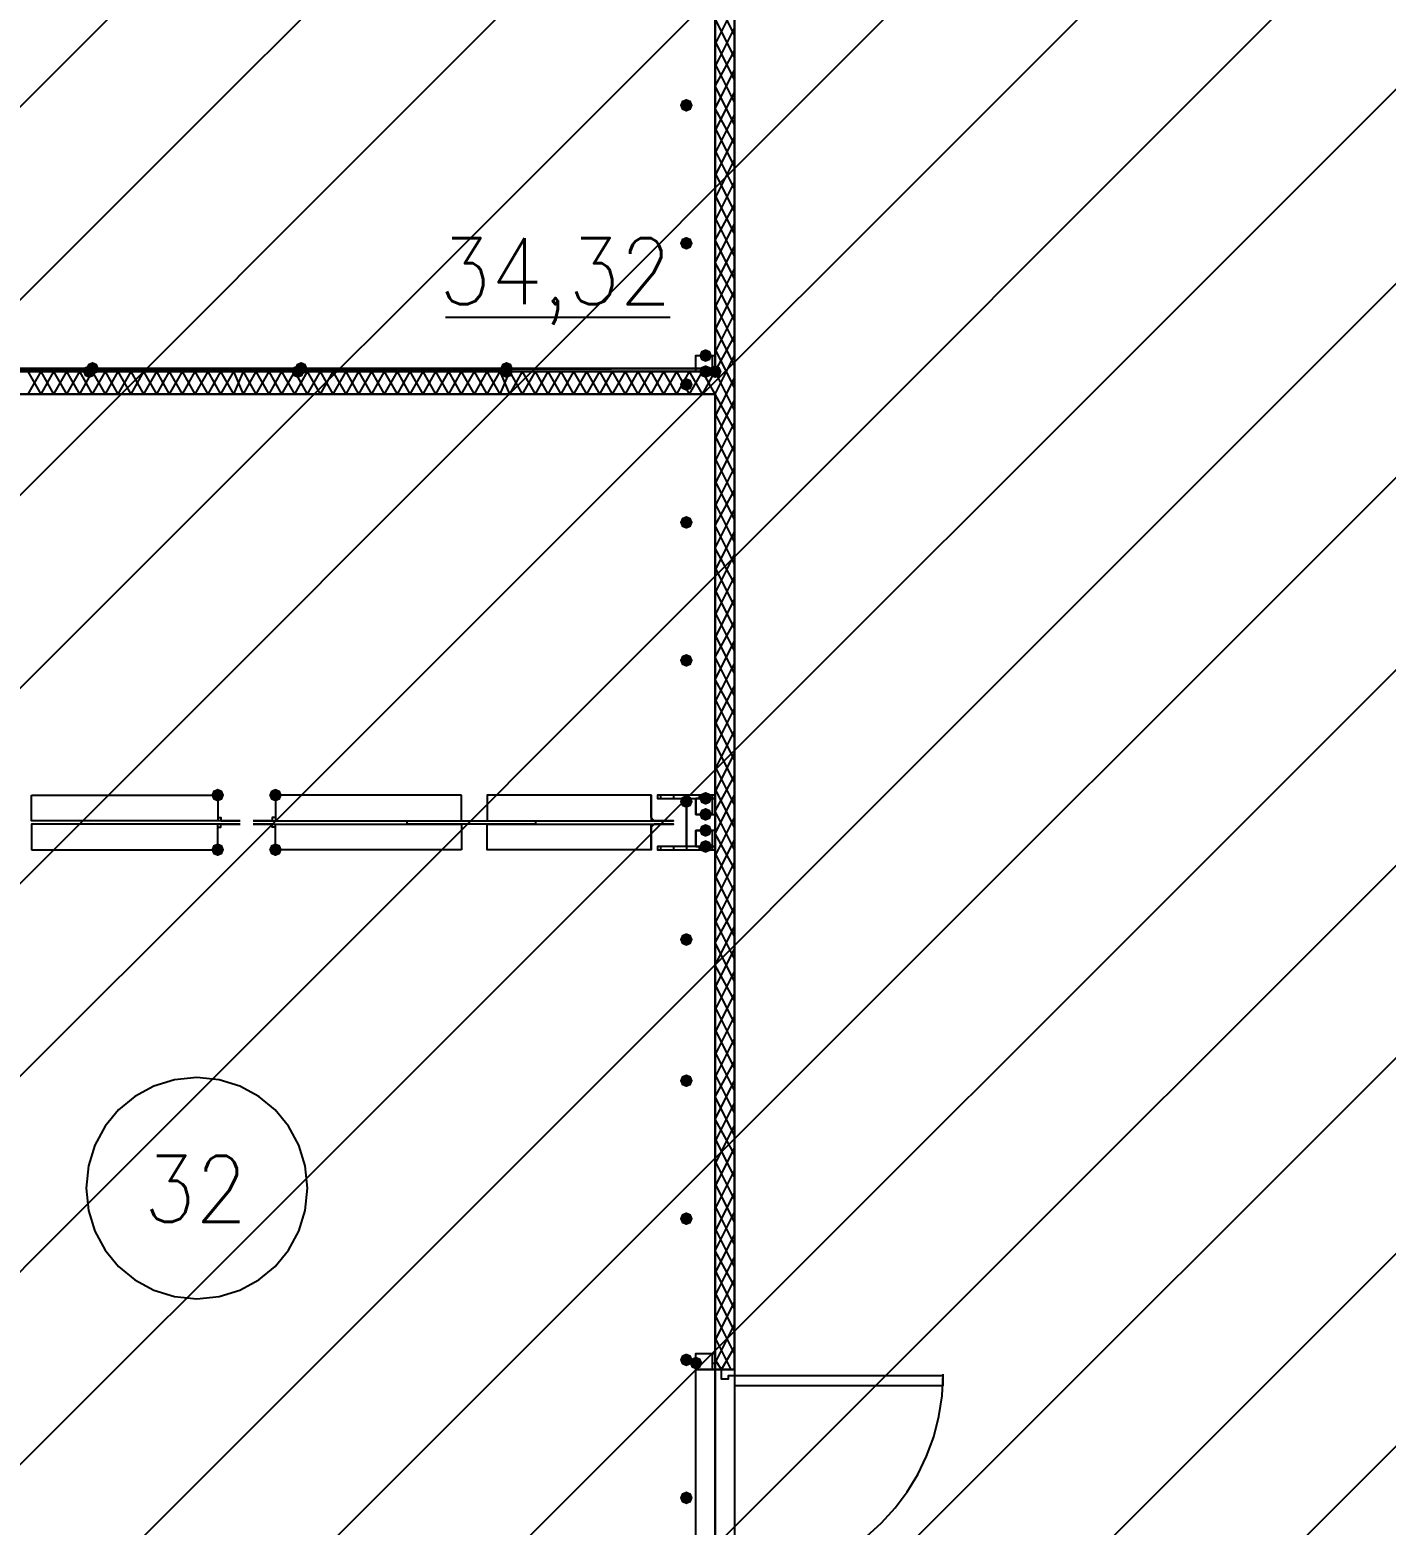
# Model space of a CAD drawing. Header units: millimetres. Extents: x 0 to 420, y 0 to 297.
# Drawn here: x 111.44 to 129.33, y 163.22 to 182.94 of the extents above; entities that cross this region are included whole.
import ezdxf

# ---------------------------------------------------------------- set-up
doc = ezdxf.new("R2010")
doc.units = ezdxf.units.MM
doc.layers.get('0').update_dxf_attribs({"linetype": 'CONTINUOUS'})
doc.styles.get("Standard").update_dxf_attribs({"font": 'STANDARD'})

msp = doc.modelspace()

# ---------------------------------------------------------------- hatches: boundary and pattern name
at = {"true_color": 0x000007}
for points in [[(120.184333, 181.948667), (120.159462, 181.888871), (120.099667, 181.864), (120.039871, 181.888871), (120.015, 181.948667), (120.039871, 182.008462), (120.099667, 182.033333), (120.159462, 182.008463)], [(120.184333, 180.128333), (120.159462, 180.068537), (120.099667, 180.043667), (120.039871, 180.068537), (120.015, 180.128333), (120.039871, 180.188129), (120.099667, 180.213), (120.159462, 180.188129)], [(120.438333, 178.646667), (120.413463, 178.586871), (120.353667, 178.562), (120.293871, 178.586871), (120.269, 178.646667), (120.293871, 178.706462), (120.353667, 178.731333), (120.413462, 178.706463)], [(120.184333, 178.265667), (120.159462, 178.205871), (120.099667, 178.181), (120.039871, 178.205871), (120.015, 178.265667), (120.039871, 178.325462), (120.099667, 178.350333), (120.159462, 178.325463)], [(120.438333, 178.435), (120.413463, 178.375204), (120.353667, 178.350333), (120.293871, 178.375204), (120.269, 178.435), (120.293871, 178.494796), (120.353667, 178.519667), (120.413462, 178.494796)], [(120.184333, 176.445333), (120.159462, 176.385537), (120.099667, 176.360667), (120.039871, 176.385537), (120.015, 176.445333), (120.039871, 176.505129), (120.099667, 176.53), (120.159462, 176.505129)], [(120.184333, 174.625), (120.159462, 174.565204), (120.099667, 174.540333), (120.039871, 174.565204), (120.015, 174.625), (120.039871, 174.684796), (120.099667, 174.709667), (120.159462, 174.684796)], [(114.003667, 172.847), (113.978796, 172.787204), (113.919, 172.762333), (113.859204, 172.787204), (113.834333, 172.847), (113.859204, 172.906796), (113.919, 172.931667), (113.978796, 172.906796)], [(114.765667, 172.847), (114.740796, 172.787204), (114.681, 172.762333), (114.621204, 172.787204), (114.596333, 172.847), (114.621204, 172.906796), (114.681, 172.931667), (114.740796, 172.906796)], [(120.184333, 172.762333), (120.159462, 172.702537), (120.099667, 172.677667), (120.039871, 172.702537), (120.015, 172.762333), (120.039871, 172.822129), (120.099667, 172.847), (120.159462, 172.822129)], [(120.438333, 172.804667), (120.413463, 172.744871), (120.353667, 172.72), (120.293871, 172.744871), (120.269, 172.804667), (120.293871, 172.864462), (120.353667, 172.889333), (120.413462, 172.864463)], [(120.438333, 172.593), (120.413463, 172.533204), (120.353667, 172.508333), (120.293871, 172.533204), (120.269, 172.593), (120.293871, 172.652796), (120.353667, 172.677667), (120.413462, 172.652796)], [(120.438333, 172.381333), (120.413463, 172.321537), (120.353667, 172.296667), (120.293871, 172.321537), (120.269, 172.381333), (120.293871, 172.441129), (120.353667, 172.466), (120.413462, 172.441129)], [(120.438333, 172.169667), (120.413463, 172.109871), (120.353667, 172.085), (120.293871, 172.109871), (120.269, 172.169667), (120.293871, 172.229462), (120.353667, 172.254333), (120.413462, 172.229463)], [(114.003667, 172.127333), (113.978796, 172.067537), (113.919, 172.042667), (113.859204, 172.067537), (113.834333, 172.127333), (113.859204, 172.187129), (113.919, 172.212), (113.978796, 172.187129)], [(114.765667, 172.127333), (114.740796, 172.067537), (114.681, 172.042667), (114.621204, 172.067537), (114.596333, 172.127333), (114.621204, 172.187129), (114.681, 172.212), (114.740796, 172.187129)], [(120.184333, 170.942), (120.159462, 170.882204), (120.099667, 170.857333), (120.039871, 170.882204), (120.015, 170.942), (120.039871, 171.001796), (120.099667, 171.026667), (120.159462, 171.001796)], [(120.184333, 169.079333), (120.159462, 169.019537), (120.099667, 168.994667), (120.039871, 169.019537), (120.015, 169.079333), (120.039871, 169.139129), (120.099667, 169.164), (120.159462, 169.139129)], [(120.184333, 167.259), (120.159462, 167.199204), (120.099667, 167.174333), (120.039871, 167.199204), (120.015, 167.259), (120.039871, 167.318796), (120.099667, 167.343667), (120.159462, 167.318796)], [(120.184333, 165.396333), (120.159462, 165.336537), (120.099667, 165.311667), (120.039871, 165.336537), (120.015, 165.396333), (120.039871, 165.456129), (120.099667, 165.481), (120.159462, 165.456129)], [(120.311333, 165.354), (120.286463, 165.294204), (120.226667, 165.269333), (120.166871, 165.294204), (120.142, 165.354), (120.166871, 165.413796), (120.226667, 165.438667), (120.286462, 165.413796)], [(120.184333, 163.576), (120.159462, 163.516204), (120.099667, 163.491333), (120.039871, 163.516204), (120.015, 163.576), (120.039871, 163.635796), (120.099667, 163.660667), (120.159462, 163.635796)]]:
    msp.add_hatch(color=0, dxfattribs=at).paths.add_polyline_path(points, flags=0)
at = {"true_color": 0x0000fe}
for points in [[(112.352667, 178.477333), (112.327796, 178.417537), (112.268, 178.392667), (112.208204, 178.417537), (112.183333, 178.477333), (112.208204, 178.537129), (112.268, 178.562), (112.327796, 178.537129)], [(115.104333, 178.477333), (115.079462, 178.417537), (115.019667, 178.392667), (114.959871, 178.417537), (114.935, 178.477333), (114.959871, 178.537129), (115.019667, 178.562), (115.079462, 178.537129)], [(117.813667, 178.477333), (117.788796, 178.417537), (117.729, 178.392667), (117.669204, 178.417537), (117.644333, 178.477333), (117.669204, 178.537129), (117.729, 178.562), (117.788796, 178.537129)], [(112.310333, 178.435), (112.285463, 178.375204), (112.225667, 178.350333), (112.165871, 178.375204), (112.141, 178.435), (112.165871, 178.494796), (112.225667, 178.519667), (112.285462, 178.494796)], [(115.062, 178.435), (115.037129, 178.375204), (114.977333, 178.350333), (114.917538, 178.375204), (114.892667, 178.435), (114.917537, 178.494796), (114.977333, 178.519667), (115.037129, 178.494796)], [(117.813667, 178.435), (117.788796, 178.375204), (117.729, 178.350333), (117.669204, 178.375204), (117.644333, 178.435), (117.669204, 178.494796), (117.729, 178.519667), (117.788796, 178.494796)], [(120.565333, 178.435), (120.540463, 178.375204), (120.480667, 178.350333), (120.420871, 178.375204), (120.396, 178.435), (120.420871, 178.494796), (120.480667, 178.519667), (120.540462, 178.494796)]]:
    msp.add_hatch(color=0, dxfattribs=at).paths.add_polyline_path(points, flags=0)
at = {"true_color": 0x000007}
h = msp.add_hatch(color=0, dxfattribs=at)
h.paths.add_polyline_path([(120.480667, 178.477333), (108.161667, 178.477333), (120.480667, 178.435)], flags=0)
h.paths.add_polyline_path([(108.161667, 178.477333), (120.480667, 178.435), (108.161667, 178.435)], flags=0)

# ---------------------------------------------------------------- linework, layer by layer
at = {"color": 0, "true_color": 0x000098}
for points in [[(108.161667, 201.845333), (108.161667, 178.435), (120.480667, 178.435), (120.480667, 201.845333)], [(108.161667, 154.728333), (120.480667, 154.728333), (120.480667, 178.138667), (108.161667, 178.138667)]]:
    msp.add_lwpolyline(points, close=True, dxfattribs=at)
at = {"color": 0, "true_color": 0x000008}
msp.add_lwpolyline([(120.734667, 201.845333), (120.734667, 154.728333), (242.189, 154.728333), (242.189, 201.845333)], close=True, dxfattribs=at)
at = {"color": 0, "true_color": 0x000006}
for points in [[(108.161668, 178.773666), (131.148668, 201.802999)], [(108.161668, 176.233666), (133.731001, 201.802999)], [(108.161668, 173.651333), (136.271001, 201.802999)], [(108.161668, 171.111333), (138.853334, 201.802999)], [(108.161668, 168.528999), (141.393334, 201.802999)], [(108.161668, 165.988999), (143.975668, 201.802999)], [(108.161668, 163.406666), (146.515668, 201.802999)], [(108.161668, 160.866666), (149.098001, 201.802999)], [(108.161668, 158.284333), (151.638001, 201.802999)], [(108.161668, 155.744333), (154.220334, 201.802999)], [(109.728001, 154.770666), (156.760334, 201.802999)], [(112.310335, 154.770666), (159.342668, 201.802999)], [(114.850335, 154.770666), (161.882668, 201.802999)], [(117.432668, 154.770666), (164.465001, 201.802999)], [(119.972668, 154.770666), (167.005001, 201.802999)]]:
    msp.add_lwpolyline(points, dxfattribs=at)
at = {"color": 0, "true_color": 0x000007}
for points in [[(120.480667, 191.304333), (120.480667, 178.435)], [(120.734667, 165.269333), (120.734667, 191.304333)], [(120.734667, 182.88), (120.480667, 183.388)], [(120.480667, 182.753), (120.734667, 183.261)], [(120.734667, 182.583667), (120.480667, 183.091667)], [(120.480667, 182.456667), (120.734667, 182.964667)], [(120.734667, 182.287333), (120.480667, 182.795333)], [(120.480667, 182.202667), (120.734667, 182.668333)], [(120.734667, 181.991), (120.480667, 182.499)], [(120.480667, 181.906333), (120.734667, 182.414333)], [(120.734667, 181.694667), (120.480667, 182.202667)], [(120.480667, 181.61), (120.734667, 182.118)], [(120.734667, 181.440667), (120.480667, 181.906333)], [(120.480667, 181.313667), (120.734667, 181.821667)], [(120.734667, 181.144333), (120.480667, 181.652333)], [(120.480667, 181.017333), (120.734667, 181.525333)], [(120.734667, 180.848), (120.480667, 181.356)], [(120.480667, 180.721), (120.734667, 181.229)], [(120.734667, 180.551667), (120.480667, 181.059667)], [(120.480667, 180.424667), (120.734667, 180.932667)], [(120.734667, 180.255333), (120.480667, 180.763333)], [(120.480667, 180.170667), (120.734667, 180.636333)], [(120.734667, 179.959), (120.480667, 180.467)], [(120.480667, 179.874333), (120.734667, 180.382333)], [(120.734667, 179.662667), (120.480667, 180.170667)], [(120.480667, 179.578), (120.734667, 180.086)], [(120.734667, 179.408667), (120.480667, 179.874333)], [(120.480667, 179.281667), (120.734667, 179.789667)], [(120.734667, 179.112333), (120.480667, 179.620333)], [(120.480667, 178.985333), (120.734667, 179.493333)], [(120.734667, 178.816), (120.480667, 179.324)], [(116.924667, 179.154667), (119.888, 179.154667)], [(120.480667, 178.689), (120.734667, 179.197)], [(120.734667, 178.519667), (120.480667, 179.027667)], [(120.480667, 178.435), (120.734667, 178.900667)], [(120.734667, 178.223333), (120.480667, 178.731333)], [(120.480667, 178.138667), (120.734667, 178.646667)], [(108.161667, 178.435), (120.480667, 178.435), (108.161667, 178.435), (120.480667, 178.477333)], [(120.480667, 178.435), (108.161667, 178.435)], [(111.421333, 178.138667), (111.590667, 178.435)], [(111.590667, 178.138667), (111.421333, 178.435)], [(111.590667, 178.138667), (111.76, 178.435)], [(111.76, 178.138667), (111.590667, 178.435)], [(111.76, 178.138667), (111.929333, 178.435)], [(111.929333, 178.138667), (111.76, 178.435)], [(111.929333, 178.138667), (112.098667, 178.435)], [(112.098667, 178.138667), (111.929333, 178.435)], [(112.098667, 178.138667), (112.268, 178.435)], [(112.268, 178.138667), (112.098667, 178.435)], [(112.268, 178.138667), (112.437333, 178.435)], [(112.437333, 178.138667), (112.268, 178.435)], [(112.437333, 178.138667), (112.606667, 178.435)], [(112.606667, 178.138667), (112.437333, 178.435)], [(112.606667, 178.138667), (112.776, 178.435)], [(112.776, 178.138667), (112.606667, 178.435)], [(112.776, 178.138667), (112.945333, 178.435)], [(112.945333, 178.138667), (112.776, 178.435)], [(112.945333, 178.138667), (113.114667, 178.435)], [(113.114667, 178.138667), (112.945333, 178.435)], [(113.114667, 178.138667), (113.284, 178.435)], [(113.284, 178.138667), (113.114667, 178.435)], [(113.284, 178.138667), (113.453333, 178.435)], [(113.453333, 178.138667), (113.284, 178.435)], [(113.453333, 178.138667), (113.622667, 178.435)], [(113.622667, 178.138667), (113.453333, 178.435)], [(113.622667, 178.138667), (113.792, 178.435)], [(113.792, 178.138667), (113.622667, 178.435)], [(113.792, 178.138667), (113.961333, 178.435)], [(113.961333, 178.138667), (113.792, 178.435)], [(113.961333, 178.138667), (114.130667, 178.435)], [(114.130667, 178.138667), (113.961333, 178.435)], [(114.130667, 178.138667), (114.257667, 178.435)], [(114.257667, 178.138667), (114.130667, 178.435)], [(114.257667, 178.138667), (114.427, 178.435)], [(114.427, 178.138667), (114.257667, 178.435)], [(114.427, 178.138667), (114.596333, 178.435)], [(114.596333, 178.138667), (114.427, 178.435)], [(114.596333, 178.138667), (114.765667, 178.435)], [(114.765667, 178.138667), (114.596333, 178.435)], [(114.765667, 178.138667), (114.935, 178.435)], [(114.935, 178.138667), (114.765667, 178.435)], [(114.935, 178.138667), (115.104333, 178.435)], [(115.104333, 178.138667), (114.935, 178.435)], [(115.104333, 178.138667), (115.273667, 178.435)], [(115.273667, 178.138667), (115.104333, 178.435)], [(115.273667, 178.138667), (115.443, 178.435)], [(115.443, 178.138667), (115.273667, 178.435)], [(115.443, 178.138667), (115.612333, 178.435)], [(115.612333, 178.138667), (115.443, 178.435)], [(115.612333, 178.138667), (115.781667, 178.435)], [(115.781667, 178.138667), (115.612333, 178.435)], [(115.781667, 178.138667), (115.951, 178.435)], [(115.951, 178.138667), (115.781667, 178.435)], [(115.951, 178.138667), (116.120333, 178.435)], [(116.120333, 178.138667), (115.951, 178.435)], [(116.120333, 178.138667), (116.289667, 178.435)], [(116.289667, 178.138667), (116.120333, 178.435)], [(116.289667, 178.138667), (116.459, 178.435)], [(116.459, 178.138667), (116.289667, 178.435)], [(116.459, 178.138667), (116.628333, 178.435)], [(116.628333, 178.138667), (116.459, 178.435)], [(116.628333, 178.138667), (116.797667, 178.435)], [(116.797667, 178.138667), (116.628333, 178.435)], [(116.797667, 178.138667), (116.967, 178.435)], [(116.967, 178.138667), (116.797667, 178.435)], [(116.967, 178.138667), (117.136333, 178.435)], [(117.136333, 178.138667), (116.967, 178.435)], [(117.136333, 178.138667), (117.305667, 178.435)], [(117.305667, 178.138667), (117.136333, 178.435)], [(117.305667, 178.138667), (117.475, 178.435)], [(117.475, 178.138667), (117.305667, 178.435)], [(117.475, 178.138667), (117.644333, 178.435)], [(117.644333, 178.138667), (117.475, 178.435)], [(117.644333, 178.138667), (117.771333, 178.435)], [(117.771333, 178.138667), (117.644333, 178.435)], [(117.771333, 178.138667), (117.940667, 178.435)], [(117.940667, 178.138667), (117.771333, 178.435)], [(117.940667, 178.138667), (118.11, 178.435)], [(118.11, 178.138667), (117.940667, 178.435)], [(118.11, 178.138667), (118.279333, 178.435)], [(118.279333, 178.138667), (118.11, 178.435)], [(118.279333, 178.138667), (118.448667, 178.435)], [(118.448667, 178.138667), (118.279333, 178.435)], [(118.448667, 178.138667), (118.618, 178.435)], [(118.618, 178.138667), (118.448667, 178.435)], [(118.618, 178.138667), (118.787333, 178.435)], [(118.787333, 178.138667), (118.618, 178.435)], [(118.787333, 178.138667), (118.956667, 178.435)], [(118.956667, 178.138667), (118.787333, 178.435)], [(118.956667, 178.138667), (119.126, 178.435)], [(119.126, 178.138667), (118.956667, 178.435)], [(119.126, 178.138667), (119.295333, 178.435)], [(119.295333, 178.138667), (119.126, 178.435)], [(119.295333, 178.138667), (119.464667, 178.435)], [(119.464667, 178.138667), (119.295333, 178.435)], [(119.464667, 178.138667), (119.634, 178.435)], [(119.634, 178.138667), (119.464667, 178.435)], [(119.634, 178.138667), (119.803333, 178.435)], [(119.803333, 178.138667), (119.634, 178.435)], [(119.803333, 178.138667), (119.972667, 178.435)], [(119.972667, 178.138667), (119.803333, 178.435)], [(119.972667, 178.138667), (120.142, 178.435)], [(120.142, 178.138667), (119.972667, 178.435)], [(120.142, 178.138667), (120.311333, 178.435)], [(120.311333, 178.138667), (120.142, 178.435)], [(120.311333, 178.138667), (120.480667, 178.435)], [(120.480667, 178.138667), (120.311333, 178.435)], [(120.734667, 177.927), (120.480667, 178.435)], [(120.480667, 177.842333), (120.734667, 178.350333)], [(108.161667, 178.138667), (120.480667, 178.138667)], [(120.734667, 177.673), (120.480667, 178.138667)], [(120.480667, 178.138667), (120.480667, 165.269333)], [(120.480667, 177.546), (120.734667, 178.054)], [(120.734667, 177.376667), (120.480667, 177.884667)], [(120.480667, 177.249667), (120.734667, 177.757667)], [(120.734667, 177.080333), (120.480667, 177.588333)], [(120.480667, 176.953333), (120.734667, 177.461333)], [(120.734667, 176.784), (120.480667, 177.292)], [(120.480667, 176.657), (120.734667, 177.165)], [(120.734667, 176.487667), (120.480667, 176.995667)], [(120.480667, 176.403), (120.734667, 176.868667)], [(120.734667, 176.191333), (120.480667, 176.699333)], [(120.480667, 176.106667), (120.734667, 176.614667)], [(120.734667, 175.895), (120.480667, 176.403)], [(120.480667, 175.810333), (120.734667, 176.318333)], [(120.734667, 175.641), (120.480667, 176.106667)], [(120.480667, 175.514), (120.734667, 176.022)], [(120.734667, 175.344667), (120.480667, 175.852667)], [(120.480667, 175.217667), (120.734667, 175.725667)], [(120.734667, 175.048333), (120.480667, 175.556333)], [(120.480667, 174.921333), (120.734667, 175.429333)], [(120.734667, 174.752), (120.480667, 175.26)], [(120.480667, 174.667333), (120.734667, 175.133)], [(120.734667, 174.455667), (120.480667, 174.963667)], [(120.480667, 174.371), (120.734667, 174.879)], [(120.734667, 174.159333), (120.480667, 174.667333)], [(120.480667, 174.074667), (120.734667, 174.582667)], [(120.734667, 173.905333), (120.480667, 174.371)], [(120.480667, 173.778333), (120.734667, 174.286333)], [(120.734667, 173.609), (120.480667, 174.117)], [(120.480667, 173.482), (120.734667, 173.99)], [(120.734667, 173.312667), (120.480667, 173.820667)], [(120.480667, 173.185667), (120.734667, 173.693667)], [(120.734667, 173.016333), (120.480667, 173.524333)], [(120.480667, 172.889333), (120.734667, 173.397333)], [(120.734667, 172.72), (120.480667, 173.228)], [(120.480667, 172.635333), (120.734667, 173.101)], [(113.919, 172.847), (113.919, 172.550667), (113.961333, 172.550667), (113.961333, 172.508333), (114.215333, 172.508333)], [(114.681, 172.847), (114.681, 172.550667), (114.638667, 172.550667), (114.638667, 172.508333), (114.384667, 172.508333)], [(119.634, 172.847), (117.475, 172.847), (117.475, 172.508333), (119.634, 172.508333), (119.930333, 172.508333), (119.676333, 172.508333), (119.634, 172.550667), (119.634, 172.847), (119.634, 172.508333)], [(119.761, 172.847), (119.761, 172.804667)], [(119.930333, 172.847), (119.930333, 172.804667)], [(120.099667, 172.847), (120.099667, 172.127333)], [(120.269, 172.847), (120.269, 172.804667)], [(120.438333, 172.847), (120.438333, 172.804667)], [(120.734667, 172.423667), (120.480667, 172.931667)], [(120.480667, 172.339), (120.734667, 172.847)], [(120.734667, 172.127333), (120.480667, 172.635333)], [(114.215333, 172.508333), (113.919, 172.508333)], [(114.215333, 172.466), (113.919, 172.466)], [(113.919, 172.127333), (113.919, 172.423667), (113.961333, 172.423667), (113.961333, 172.466), (114.215333, 172.466)], [(114.384667, 172.508333), (114.681, 172.508333)], [(114.384667, 172.466), (114.681, 172.466)], [(114.681, 172.127333), (114.681, 172.423667), (114.638667, 172.423667), (114.638667, 172.466), (114.384667, 172.466)], [(119.634, 172.127333), (117.475, 172.127333), (117.475, 172.466), (119.634, 172.466), (119.930333, 172.466), (119.676333, 172.466), (119.634, 172.423667), (119.634, 172.127333), (119.634, 172.466)], [(120.480667, 172.042667), (120.734667, 172.550667)], [(120.734667, 171.873333), (120.480667, 172.339)], [(120.480667, 171.746333), (120.734667, 172.254333)], [(119.761, 172.169667), (119.761, 172.127333)], [(119.930333, 172.169667), (119.930333, 172.127333)], [(120.269, 172.169667), (120.269, 172.127333)], [(120.438333, 172.169667), (120.438333, 172.127333)], [(120.734667, 171.577), (120.480667, 172.085)], [(120.480667, 171.45), (120.734667, 171.958)], [(120.734667, 171.280667), (120.480667, 171.788667)], [(120.480667, 171.153667), (120.734667, 171.661667)], [(120.734667, 170.984333), (120.480667, 171.492333)], [(120.480667, 170.899667), (120.734667, 171.365333)], [(120.734667, 170.688), (120.480667, 171.196)], [(120.480667, 170.603333), (120.734667, 171.111333)], [(120.734667, 170.391667), (120.480667, 170.899667)], [(120.480667, 170.307), (120.734667, 170.815)], [(120.734667, 170.137667), (120.480667, 170.603333)], [(120.480667, 170.010667), (120.734667, 170.518667)], [(120.734667, 169.841333), (120.480667, 170.349333)], [(120.480667, 169.714333), (120.734667, 170.222333)], [(120.734667, 169.545), (120.480667, 170.053)], [(120.480667, 169.418), (120.734667, 169.926)], [(120.734667, 169.248667), (120.480667, 169.756667)], [(120.480667, 169.121667), (120.734667, 169.629667)], [(120.734667, 168.952333), (120.480667, 169.460333)], [(120.480667, 168.867667), (120.734667, 169.333333)], [(115.104333, 167.661167), (115.074661, 167.95551), (114.989561, 168.229662), (114.854905, 168.477749), (114.676566, 168.693899), (114.460416, 168.872238), (114.212329, 169.006894), (113.938177, 169.091995), (113.643833, 169.121667), (113.34949, 169.091995), (113.075338, 169.006894), (112.827251, 168.872238), (112.611101, 168.693899), (112.432762, 168.477749), (112.298106, 168.229662), (112.213005, 167.95551), (112.183333, 167.661167)], [(120.734667, 168.656), (120.480667, 169.164)], [(120.480667, 168.571333), (120.734667, 169.079333)], [(120.734667, 168.359667), (120.480667, 168.867667)], [(120.480667, 168.275), (120.734667, 168.783)], [(120.734667, 168.105667), (120.480667, 168.571333)], [(120.480667, 167.978667), (120.734667, 168.486667)], [(120.734667, 167.809333), (120.480667, 168.317333)], [(120.480667, 167.682333), (120.734667, 168.190333)], [(120.734667, 167.513), (120.480667, 168.021)], [(120.480667, 167.386), (120.734667, 167.894)], [(120.734667, 167.216667), (120.480667, 167.724667)], [(112.183333, 167.661167), (112.213005, 167.366823), (112.298106, 167.092671), (112.432762, 166.844584), (112.611101, 166.628434), (112.827251, 166.450095), (113.075338, 166.315439), (113.34949, 166.230339), (113.643833, 166.200667), (113.938177, 166.230339), (114.212329, 166.315439), (114.460416, 166.450095), (114.676566, 166.628434), (114.854905, 166.844584), (114.989561, 167.092671), (115.074661, 167.366823), (115.104333, 167.661167)], [(120.480667, 167.089667), (120.734667, 167.597667)], [(120.734667, 166.920333), (120.480667, 167.428333)], [(120.480667, 166.835667), (120.734667, 167.343667)], [(120.734667, 166.624), (120.480667, 167.132)], [(120.480667, 166.539333), (120.734667, 167.047333)], [(120.734667, 166.37), (120.480667, 166.835667)], [(120.480667, 166.243), (120.734667, 166.751)], [(120.734667, 166.073667), (120.480667, 166.581667)], [(120.480667, 165.946667), (120.734667, 166.454667)], [(120.734667, 165.777333), (120.480667, 166.285333)], [(120.480667, 165.650333), (120.734667, 166.158333)], [(120.734667, 165.481), (120.480667, 165.989)], [(120.480667, 165.354), (120.734667, 165.862)], [(120.692333, 165.269333), (120.480667, 165.692667)], [(120.565333, 165.269333), (120.734667, 165.565667)], [(120.438333, 165.354), (120.480667, 165.354)], [(120.565333, 165.269333), (120.480667, 165.396333)], [(120.226667, 163.787667), (120.226667, 165.269333), (120.353667, 165.269333)], [(120.353667, 165.269333), (120.480667, 165.269333), (120.480667, 163.787667)], [(120.734667, 165.269333), (120.565333, 165.269333), (120.480667, 165.269333)], [(120.480667, 165.269333), (120.565333, 165.269333), (120.734667, 165.269333), (120.565333, 165.269333)], [(120.7135, 162.433), (120.997009, 162.447316), (121.272327, 162.489334), (121.538061, 162.55766), (121.792818, 162.650901), (122.035204, 162.767663), (122.263824, 162.906552), (122.477286, 163.066176), (122.674195, 163.245139), (122.853158, 163.442048), (123.012781, 163.655509), (123.15167, 163.88413), (123.268432, 164.126515), (123.361674, 164.381272), (123.43, 164.647006), (123.472018, 164.922325), (123.486333, 165.205833)], [(120.734667, 165.269333), (120.734667, 165.311667)], [(120.353667, 162.348333), (120.226667, 162.348333), (120.226667, 163.787667)], [(120.480667, 163.787667), (120.480667, 162.348333), (120.353667, 162.348333)]]:
    msp.add_lwpolyline(points, dxfattribs=at)
for points in [[(120.226667, 178.646667), (120.438333, 178.646667), (120.438333, 178.435), (120.226667, 178.435), (120.226667, 178.646667), (120.480667, 178.646667), (120.480667, 178.435), (120.226667, 178.435)], [(120.480667, 178.477333), (108.161667, 178.477333), (120.480667, 178.435)], [(108.161667, 178.477333), (120.480667, 178.435), (108.161667, 178.435)], [(108.161667, 178.435), (108.161667, 178.477333), (120.480667, 178.477333), (120.480667, 178.435), (108.161667, 178.435), (120.480667, 178.435), (120.480667, 178.477333), (108.161667, 178.477333)], [(111.463667, 172.847), (113.919, 172.847), (113.919, 172.508333), (111.463667, 172.508333)], [(117.136333, 172.847), (114.681, 172.847), (114.681, 172.508333), (117.136333, 172.508333)], [(120.480667, 172.847), (119.718667, 172.847), (119.718667, 172.804667), (120.099667, 172.804667), (120.099667, 172.169667), (119.718667, 172.169667), (119.718667, 172.127333), (120.480667, 172.127333), (120.480667, 172.169667), (120.099667, 172.169667), (120.099667, 172.804667), (120.480667, 172.804667)], [(120.480667, 172.804667), (120.226667, 172.804667), (120.226667, 172.593), (120.480667, 172.593)], [(120.438333, 172.804667), (120.438333, 172.593), (120.226667, 172.593), (120.226667, 172.804667)], [(111.463667, 172.127333), (113.919, 172.127333), (113.919, 172.466), (111.463667, 172.466)], [(117.136333, 172.127333), (114.681, 172.127333), (114.681, 172.466), (117.136333, 172.466)], [(118.11, 172.466), (116.416667, 172.466), (116.416667, 172.508333), (118.11, 172.508333)], [(120.480667, 172.381333), (120.226667, 172.381333), (120.226667, 172.169667), (120.480667, 172.169667)], [(120.438333, 172.381333), (120.438333, 172.169667), (120.226667, 172.169667), (120.226667, 172.381333)], [(120.226667, 165.269333), (120.226667, 165.481), (120.438333, 165.481), (120.438333, 165.269333), (120.226667, 165.269333), (120.226667, 165.481), (120.480667, 165.481), (120.480667, 165.269333)], [(120.565333, 165.269333), (120.734667, 165.269333), (120.734667, 165.184667), (120.65, 165.184667), (120.65, 165.142333), (120.565333, 165.142333)], [(123.486333, 165.184667), (120.734667, 165.184667), (120.734667, 165.057667), (123.486333, 165.057667)]]:
    msp.add_lwpolyline(points, close=True, dxfattribs=at)

# ---------------------------------------------------------------- texts
at = {"color": 0, "true_color": 0x000007, "char_height": 0.872032, "attachment_point": 1}
for s, insert, width in [('34,32', (116.84, 180.19603), 2.85832715), ('32', (112.945337, 168.088699), 1.06581688)]:
    msp.add_mtext(s, dxfattribs=dict(at, insert=insert, width=width))

doc.saveas('drawing.dxf')
